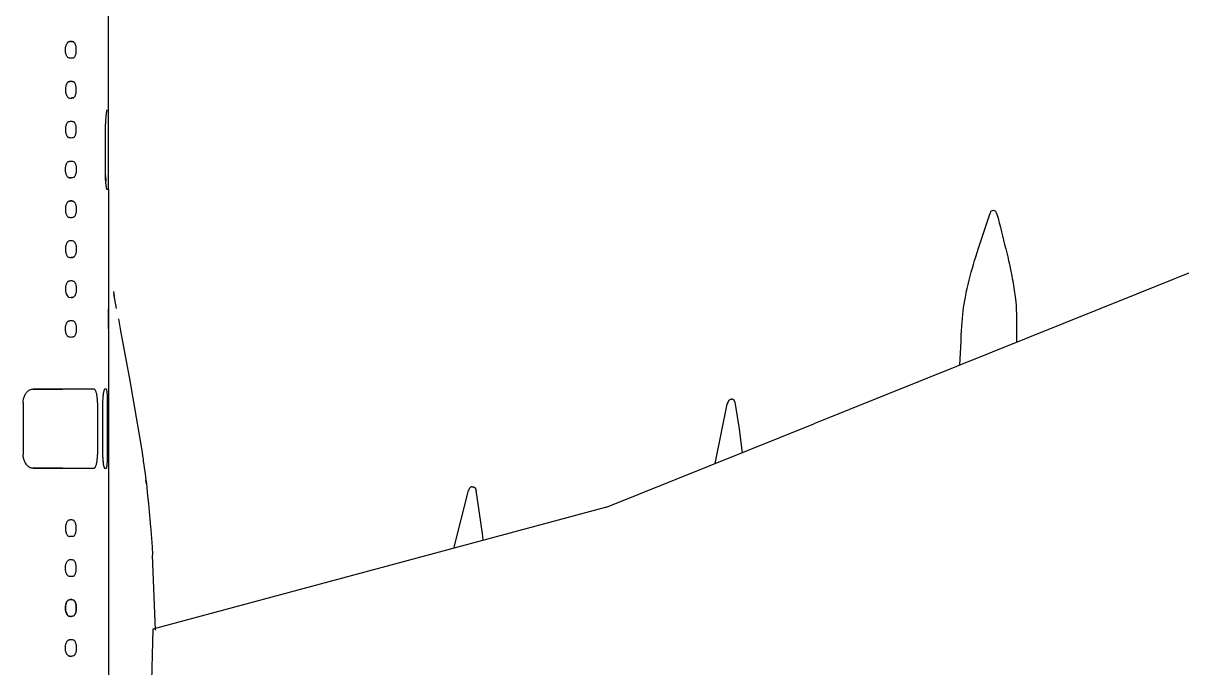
# Model space of a CAD drawing. Header units: metres. Extents: x -35769 to 135608, y -97159 to 12469.
# Drawn here: x 97941 to 116395, y -60675 to -50407 of the extents above; entities that cross this region are included whole.
import ezdxf

# ---------------------------------------------------------------- set-up
doc = ezdxf.new("R2010")
doc.units = ezdxf.units.M
doc.layers.get('0').update_dxf_attribs({"linetype": 'CONTINUOUS'})

msp = doc.modelspace()

# ---------------------------------------------------------------- linework, layer by layer
for p, q in [((99303, -51789), (99303, -47310)), ((99303, -53051), (99303, -51789)), ((99254, -52831), (99254, -52009)), ((121682, -52310), (110532, -56788)), ((99254, -52831), (99256, -52916)), ((99271, -53051), (99303, -53051)), ((99303, -53051), (99303, -54960)), ((98666, -54770), (98704, -54777)), ((99378, -54681), (99392, -54758)), ((99429, -54954), (99385, -54719)), ((99459, -55116), (99494, -55307)), ((99494, -55306), (99631, -56043)), ((113763, -55198), (113761, -55388)), ((113761, -55388), (113760, -55492)), ((99630, -56038), (99825, -57184)), ((99630, -56038), (99653, -56169)), ((98100, -56234), (98566, -56234)), ((98566, -56234), (98100, -56234)), ((99065, -56234), (98566, -56234)), ((97941, -56454), (97941, -57276)), ((99126, -56454), (99125, -57276)), ((99207, -56454), (99206, -57276)), ((99286, -57298), (99286, -56454)), ((108961, -57419), (109156, -56478)), ((109349, -56867), (109285, -56478)), ((107232, -58114), (110532, -56788)), ((109398, -57256), (109349, -56867)), ((98566, -57496), (98100, -57496)), ((98100, -57496), (98566, -57496)), ((98566, -57496), (99064, -57496)), ((99302, -57455), (99300, -63854)), ((104798, -58772), (105036, -57851)), ((105256, -58537), (105155, -57851)), ((107232, -58114), (100006, -60058)), ((105268, -58642), (105256, -58537)), ((100047, -60073), (100003, -58882)), ((100006, -60058), (99947, -62392))]:
    msp.add_line(p, q)
for points in [[(98666, -50960), (98660, -50957), (98653, -50952), (98647, -50946), (98642, -50939), (98637, -50931), (98632, -50922), (98628, -50912), (98624, -50901), (98621, -50888), (98618, -50876), (98616, -50864), (98615, -50851), (98614, -50839), (98614, -50827), (98615, -50815), (98616, -50803), (98618, -50791), (98620, -50778), (98624, -50765), (98627, -50755), (98631, -50745), (98635, -50737), (98640, -50729), (98645, -50722), (98649, -50717), (98654, -50712), (98659, -50708), (98663, -50706), (98666, -50705)], [(98739, -50704), (98727, -50700), (98715, -50698), (98703, -50698), (98691, -50699), (98679, -50701), (98666, -50705)], [(98666, -50705), (98679, -50701), (98691, -50699), (98703, -50698), (98715, -50698), (98727, -50700), (98739, -50704)], [(98741, -50960), (98747, -50957), (98753, -50953), (98759, -50946), (98763, -50940), (98767, -50933), (98771, -50925), (98775, -50917), (98778, -50908), (98780, -50899), (98783, -50889), (98785, -50878), (98786, -50868), (98787, -50857), (98788, -50845), (98788, -50833), (98788, -50821), (98787, -50811), (98786, -50801), (98785, -50791), (98783, -50780), (98781, -50770), (98779, -50761), (98775, -50750), (98771, -50739), (98767, -50732), (98763, -50725), (98759, -50719), (98755, -50714), (98750, -50710), (98745, -50707), (98742, -50705), (98739, -50704)], [(98704, -50967), (98692, -50966), (98679, -50964), (98666, -50960)], [(98741, -50960), (98729, -50964), (98717, -50966), (98704, -50967)], [(98666, -51340), (98660, -51343), (98654, -51347), (98649, -51352), (98644, -51357), (98640, -51363), (98636, -51369), (98633, -51377), (98629, -51384), (98626, -51392), (98623, -51401), (98621, -51410), (98619, -51419), (98617, -51431), (98615, -51444), (98615, -51457), (98614, -51470), (98615, -51483), (98616, -51496), (98618, -51508), (98620, -51520), (98622, -51531), (98626, -51541), (98629, -51550), (98633, -51558), (98636, -51565), (98640, -51572), (98646, -51579), (98652, -51586), (98656, -51590), (98661, -51593), (98666, -51595)], [(98741, -51340), (98729, -51336), (98717, -51334), (98704, -51333), (98692, -51334), (98679, -51336), (98666, -51340)], [(98666, -51340), (98679, -51336), (98692, -51334), (98704, -51333), (98717, -51334), (98729, -51336), (98741, -51340)], [(98741, -51595), (98747, -51592), (98753, -51588), (98759, -51581), (98763, -51576), (98767, -51569), (98770, -51562), (98773, -51555), (98776, -51547), (98780, -51536), (98783, -51524), (98785, -51513), (98786, -51501), (98787, -51489), (98788, -51476), (98788, -51463), (98788, -51450), (98787, -51437), (98785, -51423), (98782, -51410), (98780, -51401), (98778, -51393), (98775, -51385), (98772, -51376), (98768, -51368), (98763, -51360), (98758, -51353), (98753, -51347), (98747, -51343), (98741, -51340)], [(98704, -51602), (98717, -51601), (98729, -51599), (98741, -51595)], [(98741, -51595), (98729, -51599), (98717, -51601), (98704, -51602)], [(99279, -51789), (99278, -51789), (99276, -51791), (99275, -51794), (99273, -51798), (99271, -51803), (99270, -51809), (99268, -51817), (99266, -51825), (99265, -51833), (99264, -51842), (99262, -51853), (99261, -51864), (99260, -51876), (99258, -51891), (99257, -51907), (99256, -51924), (99255, -51937), (99255, -51951), (99254, -51965), (99254, -51979), (99254, -51994), (99254, -52009)], [(98666, -51975), (98660, -51978), (98653, -51982), (98647, -51989), (98642, -51995), (98637, -52003), (98632, -52012), (98628, -52023), (98624, -52034), (98621, -52046), (98618, -52059), (98616, -52073), (98615, -52084), (98614, -52095), (98614, -52106), (98615, -52120), (98616, -52134), (98618, -52145), (98620, -52156), (98623, -52167), (98626, -52176), (98629, -52184), (98632, -52192), (98636, -52200), (98640, -52207), (98645, -52213), (98649, -52218), (98653, -52222), (98658, -52226), (98662, -52228), (98666, -52230)], [(98666, -51975), (98679, -51971), (98692, -51969), (98704, -51968), (98717, -51969), (98729, -51971), (98741, -51975)], [(98741, -52230), (98747, -52227), (98753, -52223), (98759, -52216), (98762, -52211), (98766, -52205), (98770, -52199), (98773, -52192), (98776, -52184), (98778, -52176), (98782, -52164), (98784, -52151), (98786, -52139), (98787, -52126), (98788, -52113), (98788, -52102), (98788, -52091), (98787, -52080), (98786, -52070), (98785, -52060), (98783, -52050), (98781, -52039), (98778, -52029), (98775, -52020), (98772, -52011), (98768, -52004), (98764, -51997), (98760, -51991), (98756, -51985), (98751, -51981), (98746, -51977), (98741, -51975)], [(98704, -52237), (98692, -52236), (98679, -52234), (98666, -52230)], [(98741, -52230), (98729, -52234), (98717, -52236), (98704, -52237)], [(98666, -52865), (98660, -52862), (98654, -52858), (98649, -52853), (98644, -52847), (98639, -52841), (98635, -52834), (98631, -52826), (98627, -52816), (98624, -52805), (98621, -52793), (98619, -52784), (98617, -52774), (98616, -52764), (98615, -52754), (98614, -52744), (98614, -52734), (98615, -52723), (98616, -52712), (98617, -52701), (98619, -52689), (98622, -52678), (98624, -52669), (98627, -52660), (98630, -52652), (98634, -52644), (98639, -52636), (98643, -52628), (98648, -52623), (98653, -52618), (98658, -52614), (98662, -52611), (98666, -52610)], [(98666, -52610), (98679, -52606), (98692, -52604), (98704, -52603), (98717, -52604), (98729, -52606), (98741, -52610)], [(98741, -52610), (98747, -52613), (98752, -52617), (98758, -52622), (98763, -52629), (98767, -52636), (98771, -52645), (98775, -52654), (98778, -52663), (98781, -52674), (98783, -52684), (98785, -52697), (98787, -52711), (98788, -52725), (98788, -52737), (98788, -52749), (98787, -52761), (98786, -52774), (98784, -52788), (98782, -52797), (98780, -52806), (98777, -52814), (98774, -52822), (98771, -52830), (98768, -52837), (98764, -52844), (98760, -52850), (98756, -52855), (98751, -52859), (98746, -52863), (98741, -52865)], [(98666, -52865), (98679, -52869), (98692, -52871), (98704, -52872)], [(98704, -52872), (98692, -52871), (98679, -52869), (98666, -52865)], [(98741, -52865), (98729, -52869), (98717, -52871), (98704, -52872)], [(99279, -53051), (99278, -53050), (99276, -53049), (99274, -53045), (99273, -53041), (99271, -53036), (99269, -53029), (99268, -53021), (99266, -53013), (99265, -53005), (99263, -52995), (99262, -52985), (99261, -52975), (99260, -52963), (99258, -52948), (99257, -52933), (99256, -52916), (99255, -52901), (99255, -52885), (99254, -52869), (99254, -52853), (99254, -52842), (99254, -52831)], [(98666, -53245), (98661, -53247), (98656, -53250), (98651, -53255), (98646, -53260), (98641, -53266), (98637, -53274), (98633, -53282), (98629, -53291), (98626, -53299), (98623, -53307), (98621, -53316), (98618, -53327), (98617, -53337), (98615, -53348), (98615, -53358), (98614, -53369), (98614, -53379), (98615, -53393), (98617, -53406), (98618, -53417), (98620, -53427), (98623, -53437), (98627, -53449), (98631, -53460), (98635, -53469), (98640, -53477), (98646, -53484), (98651, -53490), (98657, -53495), (98661, -53498), (98666, -53500)], [(98739, -53244), (98727, -53240), (98715, -53238), (98703, -53238), (98691, -53239), (98679, -53241), (98666, -53245)], [(98666, -53245), (98679, -53241), (98691, -53239), (98703, -53238), (98715, -53238), (98727, -53240), (98739, -53244)], [(98739, -53244), (98745, -53247), (98751, -53251), (98757, -53256), (98761, -53261), (98764, -53267), (98768, -53273), (98773, -53283), (98777, -53293), (98780, -53303), (98782, -53314), (98784, -53325), (98786, -53334), (98787, -53344), (98788, -53354), (98788, -53365), (98788, -53375), (98788, -53385), (98787, -53399), (98785, -53412), (98784, -53422), (98782, -53431), (98780, -53440), (98777, -53449), (98775, -53457), (98772, -53464), (98768, -53472), (98764, -53479), (98760, -53485), (98755, -53491), (98749, -53496), (98744, -53499), (98741, -53500)], [(98704, -53507), (98692, -53506), (98679, -53504), (98666, -53500)], [(98741, -53500), (98729, -53504), (98717, -53506), (98704, -53507)], [(112858, -55849), (112878, -55475), (112882, -55387), (112887, -55299), (112890, -55243), (112892, -55215), (112895, -55174), (112900, -55111), (112906, -55048), (112912, -54993), (112919, -54937), (112928, -54882), (112937, -54827), (112947, -54772), (112953, -54739), (112960, -54706), (112967, -54671), (112975, -54635), (112991, -54567), (113008, -54500), (113024, -54437), (113041, -54375), (113059, -54312), (113077, -54250), (113095, -54189), (113114, -54128), (113135, -54060), (113156, -53991), (113198, -53862), (113240, -53734), (113287, -53594), (113340, -53431)], [(113444, -53431), (113468, -53513), (113487, -53587), (113505, -53658), (113523, -53730), (113540, -53797), (113557, -53863), (113573, -53931), (113590, -53999), (113606, -54064), (113621, -54130), (113635, -54188), (113648, -54247), (113660, -54303), (113672, -54358), (113687, -54434), (113694, -54472), (113701, -54510), (113708, -54549), (113715, -54587), (113720, -54623), (113726, -54659), (113731, -54695), (113736, -54731), (113740, -54767), (113745, -54803), (113749, -54851), (113754, -54899), (113757, -54948), (113759, -54984), (113761, -55020), (113762, -55056), (113763, -55092), (113763, -55145), (113763, -55198)], [(98666, -53880), (98660, -53883), (98653, -53887), (98647, -53894), (98643, -53899), (98638, -53906), (98634, -53913), (98630, -53921), (98627, -53930), (98624, -53939), (98621, -53948), (98619, -53957), (98618, -53967), (98616, -53979), (98615, -53991), (98614, -54003), (98614, -54013), (98615, -54023), (98616, -54033), (98617, -54046), (98619, -54058), (98622, -54070), (98625, -54080), (98629, -54090), (98633, -54099), (98638, -54108), (98643, -54116), (98649, -54123), (98655, -54128), (98661, -54132), (98666, -54135)], [(98741, -53880), (98729, -53876), (98717, -53874), (98704, -53873), (98692, -53874), (98679, -53876), (98666, -53880)], [(98741, -53880), (98747, -53883), (98752, -53887), (98757, -53892), (98762, -53898), (98767, -53906), (98771, -53914), (98775, -53924), (98778, -53933), (98781, -53942), (98783, -53952), (98785, -53961), (98786, -53971), (98787, -53981), (98788, -53992), (98788, -54003), (98788, -54014), (98788, -54024), (98787, -54035), (98786, -54044), (98784, -54055), (98782, -54065), (98780, -54075), (98777, -54085), (98773, -54095), (98769, -54104), (98765, -54112), (98760, -54120), (98756, -54125), (98751, -54129), (98746, -54133), (98741, -54135)], [(98704, -54142), (98717, -54141), (98729, -54139), (98741, -54135)], [(98741, -54135), (98729, -54139), (98717, -54141), (98704, -54142)], [(98666, -54515), (98661, -54517), (98655, -54521), (98650, -54526), (98645, -54531), (98640, -54538), (98635, -54546), (98631, -54555), (98627, -54564), (98624, -54574), (98621, -54586), (98618, -54598), (98616, -54610), (98615, -54622), (98614, -54634), (98614, -54646), (98615, -54657), (98616, -54668), (98617, -54679), (98619, -54691), (98622, -54702), (98624, -54711), (98627, -54720), (98641, -54747)], [(98666, -54515), (98679, -54511), (98691, -54509), (98703, -54508), (98715, -54508), (98727, -54510), (98739, -54514)], [(98739, -54514), (98744, -54516), (98749, -54519), (98753, -54523), (98758, -54528), (98762, -54533), (98766, -54540), (98770, -54546), (98773, -54553), (98776, -54561), (98779, -54572), (98782, -54585), (98785, -54597), (98786, -54611), (98788, -54624), (98788, -54635), (98788, -54645), (98788, -54655), (98787, -54666), (98786, -54677), (98785, -54688), (98783, -54697), (98781, -54706), (98779, -54715), (98775, -54725), (98772, -54734), (98768, -54743), (98763, -54750), (98758, -54757), (98752, -54763), (98747, -54767), (98741, -54770)], [(98704, -54777), (98717, -54776), (98729, -54774), (98741, -54770)], [(98741, -54770), (98729, -54774), (98717, -54776), (98704, -54777)], [(99303, -54960), (99302, -55277), (99303, -54960), (99302, -55277), (99302, -55912), (99302, -57455)], [(98704, -55412), (98692, -55411), (98679, -55409), (98666, -55405), (98666, -55405), (98666, -55405), (98666, -55405), (98666, -55405), (98666, -55405), (98666, -55405), (98666, -55405), (98666, -55405), (98660, -55402), (98654, -55398), (98649, -55393), (98645, -55388), (98640, -55382), (98637, -55376), (98632, -55367), (98628, -55358), (98625, -55349), (98621, -55337), (98619, -55324), (98616, -55310), (98615, -55297), (98614, -55283), (98614, -55273), (98615, -55263), (98616, -55252), (98617, -55241), (98619, -55229), (98621, -55218), (98624, -55209), (98627, -55199), (98631, -55191), (98635, -55183), (98639, -55175), (98643, -55169), (98648, -55163), (98653, -55158), (98659, -55153), (98663, -55151), (98667, -55149), (98677, -55146), (98686, -55144), (98696, -55143), (98706, -55143), (98715, -55143)], [(98715, -55143), (98724, -55145), (98732, -55147), (98741, -55149), (98742, -55150), (98747, -55153), (98753, -55157), (98758, -55163), (98762, -55169), (98766, -55175), (98770, -55182), (98773, -55190), (98776, -55198), (98779, -55206), (98782, -55216), (98784, -55227), (98786, -55239), (98787, -55249), (98788, -55260), (98788, -55271), (98788, -55282), (98788, -55292), (98787, -55302), (98786, -55313), (98785, -55323), (98783, -55334), (98780, -55345), (98777, -55356), (98773, -55366), (98770, -55374), (98766, -55381), (98762, -55387), (98757, -55393), (98752, -55399), (98746, -55403), (98741, -55405), (98740, -55406), (98728, -55409), (98716, -55411), (98704, -55412)], [(97941, -56454), (97942, -56437), (97943, -56420), (97946, -56403), (97949, -56390), (97952, -56376), (97956, -56362), (97961, -56349), (97967, -56335), (97974, -56323), (97981, -56311), (97988, -56299), (97997, -56288), (98006, -56278), (98016, -56269), (98027, -56260), (98038, -56252), (98049, -56246), (98062, -56241), (98074, -56237), (98087, -56235), (98100, -56234)], [(99126, -56454), (99125, -56439), (99125, -56423), (99124, -56408), (99123, -56393), (99122, -56377), (99120, -56361), (99118, -56346), (99116, -56335), (99114, -56324), (99112, -56313), (99109, -56301), (99106, -56289), (99102, -56278), (99099, -56269), (99094, -56260), (99090, -56253), (99086, -56247), (99082, -56243), (99078, -56239), (99075, -56237), (99071, -56235), (99067, -56234), (99065, -56234)], [(99244, -56234), (99241, -56235), (99238, -56237), (99236, -56240), (99233, -56245), (99231, -56251), (99228, -56257), (99226, -56265), (99224, -56273), (99222, -56282), (99220, -56292), (99218, -56302), (99216, -56313), (99214, -56324), (99213, -56339), (99211, -56355), (99210, -56372), (99209, -56386), (99208, -56399), (99207, -56414), (99207, -56427), (99207, -56440), (99207, -56454)], [(99286, -56454), (99286, -56437), (99286, -56420), (99285, -56404), (99285, -56386), (99285, -56369), (99284, -56353), (99283, -56338), (99282, -56324), (99281, -56311), (99280, -56299), (99279, -56288), (99278, -56278), (99277, -56269), (99276, -56260), (99274, -56253), (99272, -56247), (99271, -56242), (99269, -56238), (99268, -56236), (99266, -56235), (99244, -56234)], [(109156, -56478), (109168, -56447), (109169, -56443), (109171, -56437), (109173, -56432), (109176, -56427), (109178, -56423), (109180, -56420), (109182, -56416), (109185, -56413), (109188, -56410), (109191, -56407), (109194, -56404), (109197, -56402), (109201, -56400), (109206, -56398), (109209, -56397), (109212, -56396), (109216, -56396), (109219, -56396), (109224, -56396)], [(109285, -56478), (109281, -56446), (109279, -56442), (109277, -56435), (109275, -56431), (109272, -56426), (109270, -56422), (109268, -56419), (109265, -56415), (109263, -56412), (109260, -56409), (109257, -56406), (109254, -56404), (109250, -56402), (109246, -56399), (109241, -56398), (109238, -56397), (109235, -56396), (109231, -56396), (109228, -56396), (109223, -56396)], [(99826, -57184), (99834, -57240), (99843, -57296), (99851, -57354), (99855, -57383), (99859, -57412), (99869, -57483), (99882, -57583), (99895, -57684), (99903, -57746), (99895, -57684), (99903, -57746), (99910, -57809), (99924, -57935), (99937, -58060), (99950, -58186), (99961, -58311), (99972, -58437), (99974, -58465), (99982, -58562), (99985, -58604), (99991, -58687), (99995, -58743), (99996, -58770), (100002, -58853), (100003, -58882)], [(98100, -57496), (98088, -57495), (98076, -57493), (98065, -57490), (98055, -57487), (98046, -57482), (98038, -57477), (98028, -57471), (98019, -57464), (98010, -57456), (98002, -57448), (97992, -57436), (97983, -57423), (97974, -57409), (97967, -57395), (97961, -57380), (97955, -57365), (97951, -57351), (97948, -57338), (97945, -57324), (97944, -57310), (97942, -57297), (97942, -57284), (97941, -57276)], [(99064, -57496), (99069, -57495), (99073, -57494), (99077, -57492), (99081, -57488), (99086, -57483), (99090, -57477), (99094, -57471), (99097, -57464), (99100, -57456), (99104, -57447), (99107, -57436), (99111, -57422), (99114, -57408), (99116, -57395), (99119, -57381), (99120, -57366), (99122, -57351), (99123, -57336), (99124, -57321), (99125, -57305), (99125, -57291), (99125, -57276)], [(99206, -57276), (99207, -57294), (99207, -57312), (99208, -57330), (99209, -57347), (99210, -57364), (99211, -57379), (99213, -57393), (99214, -57407), (99216, -57419), (99218, -57433), (99221, -57445), (99223, -57456), (99225, -57464), (99228, -57471), (99230, -57477), (99232, -57483), (99234, -57487), (99236, -57490), (99238, -57493), (99241, -57495), (99244, -57496)], [(99244, -57496), (99265, -57495), (99267, -57494), (99269, -57492), (99270, -57488), (99272, -57484), (99273, -57479), (99275, -57472), (99276, -57465), (99277, -57457), (99278, -57447), (99279, -57438), (99280, -57428), (99281, -57417), (99282, -57406), (99283, -57391), (99284, -57376), (99284, -57361), (99285, -57344), (99286, -57298)], [(105095, -57791), (105089, -57791), (105087, -57791), (105082, -57792), (105079, -57792), (105076, -57793), (105071, -57795), (105067, -57797), (105064, -57799), (105061, -57801), (105058, -57804), (105055, -57807), (105053, -57810), (105051, -57813), (105048, -57817), (105046, -57820), (105044, -57825), (105042, -57831), (105040, -57837), (105038, -57842), (105036, -57851)], [(105095, -57791), (105101, -57791), (105104, -57791), (105109, -57792), (105112, -57792), (105115, -57793), (105120, -57795), (105124, -57797), (105127, -57799), (105130, -57801), (105133, -57804), (105136, -57807), (105138, -57810), (105140, -57813), (105142, -57817), (105144, -57820), (105147, -57825), (105149, -57831), (105151, -57837), (105153, -57842), (105155, -57851)], [(98666, -58325), (98661, -58327), (98656, -58330), (98651, -58335), (98646, -58340), (98642, -58346), (98637, -58353), (98633, -58360), (98630, -58368), (98627, -58376), (98624, -58384), (98621, -58396), (98618, -58409), (98616, -58419), (98615, -58429), (98615, -58439), (98614, -58452), (98615, -58465), (98616, -58478), (98617, -58490), (98619, -58501), (98622, -58512), (98624, -58522), (98627, -58531), (98631, -58540), (98636, -58550), (98641, -58558), (98647, -58566), (98653, -58572), (98660, -58577), (98663, -58579), (98666, -58580)], [(98741, -58325), (98729, -58321), (98717, -58319), (98704, -58318), (98692, -58319), (98679, -58321), (98666, -58325)], [(98741, -58580), (98747, -58577), (98753, -58573), (98758, -58566), (98764, -58559), (98769, -58551), (98772, -58542), (98776, -58533), (98779, -58523), (98782, -58511), (98784, -58498), (98786, -58485), (98788, -58471), (98788, -58460), (98788, -58449), (98788, -58438), (98787, -58428), (98786, -58418), (98785, -58408), (98782, -58395), (98779, -58383), (98777, -58375), (98774, -58367), (98771, -58359), (98766, -58350), (98761, -58342), (98757, -58337), (98753, -58333), (98749, -58329), (98745, -58327), (98741, -58325)], [(98741, -58580), (98736, -58582), (98726, -58585), (98681, -58585)], [(98741, -59215), (98729, -59219), (98717, -59221), (98704, -59222), (98699, -59222), (98687, -59221), (98674, -59218), (98666, -59215), (98666, -59215), (98666, -59215), (98666, -59215), (98666, -59215), (98666, -59215), (98666, -59215), (98666, -59215), (98666, -59215), (98666, -59215), (98666, -59215), (98666, -59215), (98660, -59212), (98653, -59207), (98647, -59201), (98643, -59196), (98639, -59190), (98635, -59183), (98630, -59174), (98626, -59163), (98623, -59153), (98621, -59143), (98619, -59134), (98617, -59124), (98616, -59112), (98615, -59100), (98614, -59090), (98614, -59079), (98615, -59069), (98616, -59056), (98618, -59044), (98621, -59032), (98623, -59022), (98626, -59013), (98629, -59004), (98633, -58995), (98638, -58987), (98643, -58980), (98647, -58974), (98652, -58969), (98657, -58965), (98662, -58962), (98666, -58960)], [(98739, -58959), (98727, -58955), (98715, -58953), (98703, -58953), (98691, -58954), (98679, -58956), (98666, -58960)], [(98741, -59215), (98746, -59213), (98751, -59210), (98755, -59205), (98760, -59200), (98765, -59193), (98770, -59184), (98773, -59176), (98776, -59167), (98779, -59158), (98781, -59149), (98783, -59140), (98785, -59131), (98786, -59120), (98787, -59109), (98788, -59098), (98788, -59086), (98788, -59074), (98787, -59062), (98786, -59051), (98784, -59041), (98782, -59030), (98780, -59020), (98777, -59010), (98774, -59000), (98770, -58992), (98765, -58984), (98761, -58976), (98756, -58970), (98751, -58965), (98745, -58961), (98739, -58959)], [(98666, -59595), (98660, -59598), (98653, -59602), (98647, -59609), (98643, -59614), (98639, -59620), (98635, -59626), (98630, -59636), (98626, -59647), (98622, -59659), (98619, -59672), (98617, -59683), (98616, -59695), (98615, -59706), (98614, -59717), (98614, -59727), (98615, -59737), (98616, -59751), (98618, -59764), (98620, -59777), (98624, -59790), (98640, -59827)], [(98741, -59595), (98729, -59591), (98717, -59589), (98704, -59588), (98692, -59589), (98679, -59591), (98666, -59595)], [(98666, -59595), (98676, -59591), (98686, -59589), (98696, -59588), (98706, -59588), (98718, -59589), (98730, -59591), (98741, -59595), (98748, -59598), (98753, -59602), (98758, -59608), (98762, -59613), (98766, -59619), (98769, -59626), (98774, -59636), (98777, -59646), (98780, -59657), (98783, -59667), (98785, -59678), (98786, -59689), (98787, -59700), (98788, -59711), (98788, -59723), (98788, -59735), (98787, -59747), (98786, -59761), (98784, -59774), (98781, -59784), (98779, -59793), (98776, -59803), (98773, -59811), (98769, -59819), (98766, -59826), (98761, -59833), (98756, -59839), (98751, -59844), (98746, -59848), (98741, -59850)], [(98741, -59850), (98746, -59848), (98751, -59844), (98756, -59839), (98761, -59834), (98764, -59828), (98768, -59822), (98771, -59815), (98775, -59807), (98778, -59798), (98780, -59789), (98783, -59776), (98785, -59763), (98787, -59750), (98788, -59740), (98788, -59729), (98788, -59719), (98788, -59705), (98787, -59692), (98785, -59682), (98784, -59672), (98782, -59663), (98780, -59654), (98777, -59646), (98774, -59638), (98770, -59627), (98765, -59618), (98760, -59611), (98756, -59606), (98752, -59602), (98748, -59598), (98745, -59596), (98741, -59595)], [(98741, -59850), (98729, -59854), (98717, -59856), (98704, -59857), (98699, -59857), (98687, -59856), (98674, -59853), (98666, -59850), (98666, -59850), (98666, -59850), (98666, -59850), (98666, -59850), (98666, -59850), (98666, -59850), (98666, -59850), (98660, -59847), (98654, -59843), (98648, -59837), (98642, -59830), (98637, -59822), (98632, -59812), (98628, -59801), (98625, -59793), (98622, -59784), (98620, -59775), (98617, -59762), (98616, -59749), (98615, -59735), (98614, -59724), (98615, -59712), (98615, -59701), (98617, -59689), (98619, -59676), (98621, -59664), (98624, -59655), (98627, -59645), (98640, -59618)], [(98666, -59850), (98679, -59854), (98692, -59856), (98704, -59857)], [(98704, -60492), (98692, -60491), (98679, -60489), (98666, -60485), (98666, -60485), (98666, -60485), (98666, -60485), (98666, -60485), (98666, -60485), (98666, -60485), (98666, -60485), (98666, -60485), (98666, -60485), (98666, -60485), (98666, -60485), (98661, -60483), (98656, -60480), (98651, -60475), (98645, -60469), (98640, -60461), (98634, -60452), (98630, -60443), (98627, -60434), (98623, -60424), (98621, -60413), (98618, -60402), (98616, -60390), (98615, -60378), (98614, -60365), (98614, -60352), (98615, -60338), (98616, -60324), (98618, -60314), (98620, -60303), (98623, -60293), (98626, -60282), (98631, -60271), (98635, -60263), (98639, -60255), (98643, -60249), (98648, -60243), (98653, -60238), (98658, -60234), (98662, -60232), (98667, -60229), (98674, -60227), (98681, -60225), (98692, -60223), (98703, -60223), (98714, -60223)], [(98714, -60223), (98726, -60225), (98738, -60229), (98739, -60229), (98746, -60232), (98751, -60236), (98757, -60242), (98762, -60249), (98767, -60257), (98772, -60267), (98776, -60277), (98779, -60287), (98782, -60297), (98784, -60308), (98785, -60318), (98787, -60328), (98787, -60338), (98788, -60349), (98788, -60360), (98788, -60371), (98787, -60385), (98785, -60398), (98783, -60411), (98780, -60424), (98778, -60432), (98775, -60440), (98772, -60448), (98769, -60455), (98765, -60462), (98762, -60467), (98757, -60474), (98752, -60479), (98746, -60483), (98741, -60485), (98729, -60489), (98716, -60491), (98704, -60492)], [(98666, -60485), (98679, -60489), (98692, -60491), (98704, -60492)]]:
    msp.add_lwpolyline(points)
for centre, radius, start, end in [((98701, -51508), 94.1, 248.0476, 271.6753), ((113389, -53442), 49.8, 86.0978, 167.4863), ((113396, -53442), 49.8, 12.5137, 93.9022), ((98702, -54044), 97.9, 248.5226, 271.2117), ((98692, -54715), 60.8, 211.8397, 244.6682), ((98683, -58548), 36.6, 242.1132, 266.9329)]:
    msp.add_arc(centre, radius, start, end)

doc.saveas('drawing.dxf')
